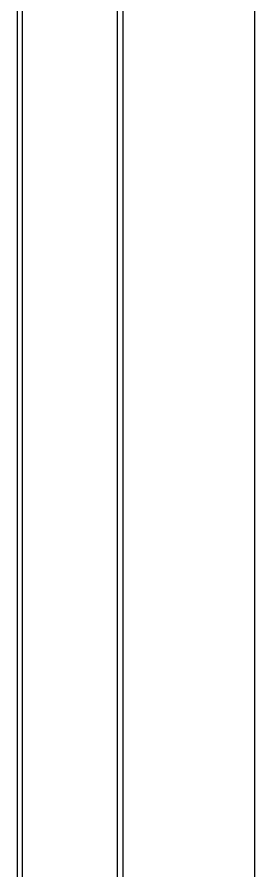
# Model space of a CAD drawing. Header units: millimetres. Extents: x -210 to 210, y -148 to 148.
# Drawn here: x -19.24 to -14.74, y -42.91 to -26.79 of the extents above; entities that cross this region are included whole.
import ezdxf

# ---------------------------------------------------------------- set-up
doc = ezdxf.new("R2010")
doc.units = ezdxf.units.MM
doc.layers.get('0').update_dxf_attribs({"lineweight": 18})

msp = doc.modelspace()

# ---------------------------------------------------------------- linework, layer by layer
at = {"color": 7, "lineweight": 30}
for p, q in [((-14.741, -81.626), (-14.741, -13.623)), ((-17.241, -15.625), (-17.241, -74.625)), ((-19.141, -73.625), (-19.141, -16.625)), ((-17.341, -73.625), (-17.341, -16.625)), ((-19.241, -17.625), (-19.241, -72.625))]:
    msp.add_line(p, q, dxfattribs=at)

doc.saveas('drawing.dxf')
